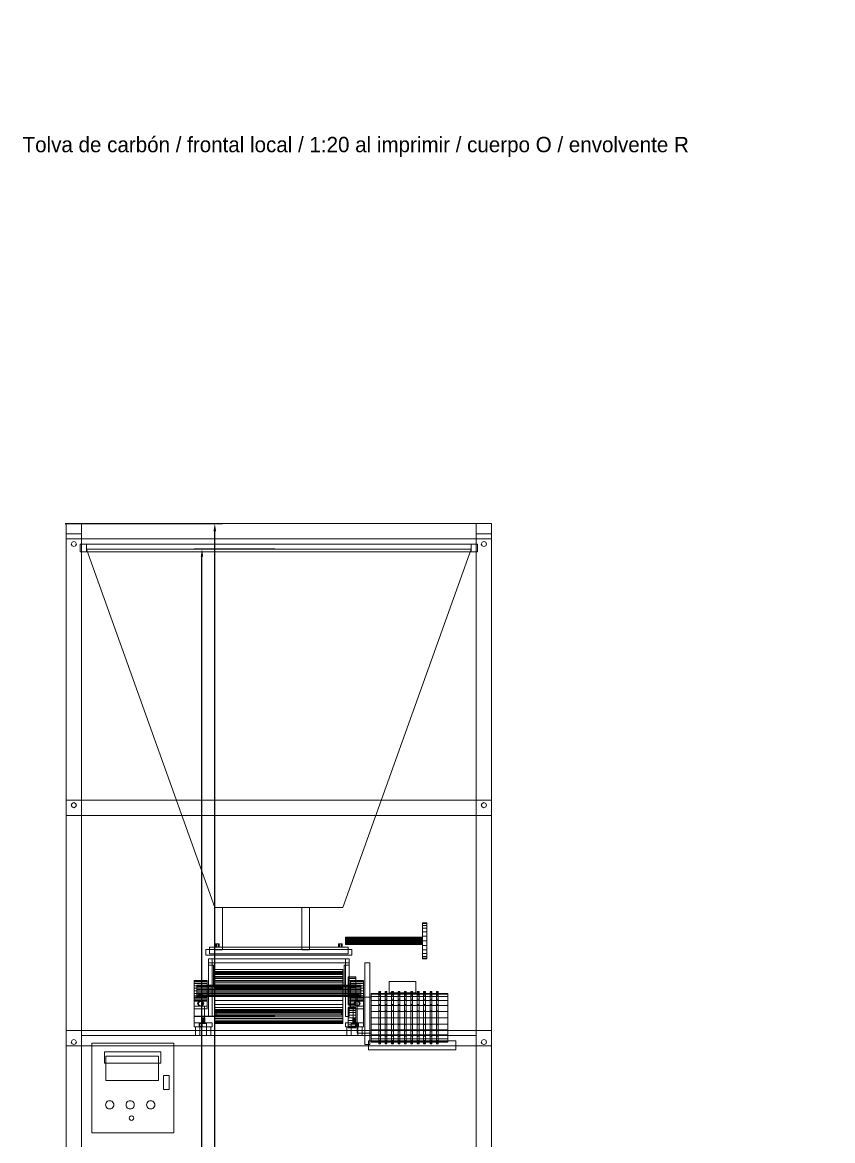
# Model space of a CAD drawing. Header units: millimetres. Extents: x -191664 to 191490, y -197311 to 10263.
# Drawn here: x -1 to 3161, y -60810 to -56443 of the extents above; entities that cross this region are included whole.
import ezdxf

# ---------------------------------------------------------------- set-up
doc = ezdxf.new("R2010")
doc.units = ezdxf.units.MM
for name, color, linetype, lineweight in [('COTAS_O', 1, 'Continuous', 0), ('COTAS_R', 1, 'Continuous', 0), ('DET_dosificador_lateral', 7, 'Continuous', 0), ('R15_COTAS_TRANSPORTE_P', 1, 'Continuous', 0), ('TEXTOS', 4, 'Continuous', 0)]:
    doc.layers.add(name, color=color, linetype=linetype, lineweight=lineweight)
doc.dimstyles.new('PLANTA_20', dxfattribs={"dimtxt": 50, "dimasz": 30, "dimexe": 30, "dimexo": 16, "dimgap": 20, "dimtad": 1, "dimtih": 1, "dimtoh": 1, "dimdec": 1, "dimzin": 0, "dimdsep": 46, "dimcen": 0.09, "dimadec": 0, "dimazin": 0, "dimtfac": 1, "dimtdec": 4, "dimtofl": 0, "dimtmove": 0, "dimatfit": 3, "dimfxl": 1, "dimtolj": 1, "dimtzin": 0, "dimarcsym": 0})

# ---------------------------------------------------------------- blocks, each defined once
blk = doc.blocks.new('*D50')
at = {"layer": 'COTAS_O', "color": 0, "lineweight": -2, "transparency": 16777216}
for p, q in [((166, -58400), (780, -58400)), ((750, -60970), (750, -58430)), ((166, -61000), (780, -61000))]:
    blk.add_line(p, q, dxfattribs=at)
at = {"layer": 'COTAS_O', "color": 0, "transparency": 16777216}
for points in [[(745, -58430), (755, -58430), (750, -58400)], [(745, -60970), (755, -60970), (750, -61000)]]:
    blk.add_solid(points, dxfattribs=at)
at = {"layer": 'Defpoints', "color": 0, "transparency": 16777216}
for p in [(150, -58400), (750, -58400), (150, -61000)]:
    blk.add_point(p, dxfattribs=at)
blk = doc.blocks.new('*D51')
at = {"layer": 'COTAS_O', "color": 0, "lineweight": -2, "transparency": 16777216}
for p, q in [((984, -58500), (670, -58500)), ((700, -60970), (700, -58530)), ((984, -61000), (670, -61000))]:
    blk.add_line(p, q, dxfattribs=at)
at = {"layer": 'COTAS_O', "color": 0, "transparency": 16777216}
for points in [[(695, -58530), (705, -58530), (700, -58500)], [(695, -60970), (705, -60970), (700, -61000)]]:
    blk.add_solid(points, dxfattribs=at)
at = {"layer": 'Defpoints', "color": 0, "transparency": 16777216}
for p in [(700, -58500), (1000, -58500), (1000, -61000)]:
    blk.add_point(p, dxfattribs=at)
blk = doc.blocks.new('*D52')
at = {"layer": 'COTAS_R', "color": 0, "lineweight": -2, "transparency": 16777216}
for p, q in [((984, -60325), (670, -60325)), ((700, -60970), (700, -60355)), ((984, -61000), (670, -61000))]:
    blk.add_line(p, q, dxfattribs=at)
at = {"layer": 'COTAS_R', "color": 0, "transparency": 16777216}
for points in [[(695, -60355), (705, -60355), (700, -60325)], [(695, -60970), (705, -60970), (700, -61000)]]:
    blk.add_solid(points, dxfattribs=at)
at = {"layer": 'Defpoints', "color": 0, "transparency": 16777216}
for p in [(700, -60325), (1000, -60325), (1000, -61000)]:
    blk.add_point(p, dxfattribs=at)
blk = doc.blocks.new('*D132')
at = {"layer": 'Defpoints', "color": 0, "transparency": 16777216}
for p in [(-500, -194490), (-500, -194490), (500, -194490), (203.3, -194656.7), (439.7, -194832)]:
    blk.add_point(p, dxfattribs=at)
at = {"layer": 'R15_COTAS_TRANSPORTE_P', "color": 0, "lineweight": -2, "transparency": 16777216}
blk.add_arc((-500, -194490), 722.8, 342.3783, 357.6217, dxfattribs=at)
at = {"layer": 'R15_COTAS_TRANSPORTE_P', "color": 0, "transparency": 16777216}
for points in [[(217.2, -194519.9), (227.1, -194520.1), (222.8, -194490)], [(193.6, -194710.4), (184.1, -194707.2), (179.2, -194737.2)]]:
    blk.add_solid(points, dxfattribs=at)
blk = doc.blocks.new('*D133')
at = {"layer": 'Defpoints', "color": 0, "transparency": 16777216}
for p in [(439.7, -194148), (217.9, -194406.1), (-500, -194490), (-500, -194490), (500, -194490)]:
    blk.add_point(p, dxfattribs=at)
at = {"layer": 'R15_COTAS_TRANSPORTE_P', "color": 0, "lineweight": -2, "transparency": 16777216}
blk.add_arc((-500, -194490), 722.8, 2.3783, 17.6217, dxfattribs=at)
at = {"layer": 'R15_COTAS_TRANSPORTE_P', "color": 0, "transparency": 16777216}
for points in [[(184.1, -194272.8), (193.6, -194269.6), (179.2, -194242.8)], [(227.1, -194459.9), (217.2, -194460.1), (222.8, -194490)]]:
    blk.add_solid(points, dxfattribs=at)

msp = doc.modelspace()

# ---------------------------------------------------------------- linework, layer by layer
at = {"layer": 'DET_dosificador_lateral', "color": 253, "true_color": 0x9caaa6}
for p, q in [((170, -58400), (230, -58400)), ((170, -58460), (170, -58400)), ((230, -58400), (1770, -58400)), ((230, -58460), (230, -58400)), ((1770, -58400), (1770, -58460)), ((1770, -58400), (1830, -58400)), ((1830, -58400), (1830, -58460)), ((170, -58440), (230, -58440)), ((170, -60980), (170, -58440)), ((170, -58460), (230, -58460)), ((190, -58480), (192.93, -58472.93)), ((192.93, -58472.93), (200, -58470)), ((200, -58470), (207.07, -58472.93)), ((207.07, -58472.93), (210, -58480)), ((230, -58440), (230, -60980)), ((230, -58460), (1770, -58460)), ((1770, -58440), (1830, -58440)), ((1770, -60980), (1770, -58440)), ((1770, -58460), (1830, -58460)), ((1790, -58480), (1792.93, -58472.93)), ((1792.93, -58472.93), (1800, -58470)), ((1800, -58470), (1807.07, -58472.93)), ((1807.07, -58472.93), (1810, -58480)), ((1830, -58440), (1830, -60980)), ((192.93, -58487.07), (190, -58480)), ((200, -58490), (192.93, -58487.07)), ((207.07, -58487.07), (200, -58490)), ((210, -58480), (207.07, -58487.07)), ((225, -58480), (1775, -58480)), ((225, -58510), (225, -58480)), ((225, -58480), (250, -58480)), ((225, -58510), (1775, -58510)), ((225, -58510), (250, -58510)), ((250, -58480), (250, -58510)), ((1750, -58500), (250, -58500)), ((250, -58500), (750, -59900)), ((1250, -59900), (1750, -58500)), ((1750, -58480), (1775, -58480)), ((1750, -58510), (1750, -58480)), ((1750, -58510), (1775, -58510)), ((1775, -58480), (1775, -58510)), ((1792.93, -58487.07), (1790, -58480)), ((1800, -58490), (1792.93, -58487.07)), ((1807.07, -58487.07), (1800, -58490)), ((1810, -58480), (1807.07, -58487.07)), ((170, -59480), (230, -59480)), ((170, -59540), (170, -59480)), ((230, -59480), (1770, -59480)), ((230, -59540), (230, -59480)), ((1770, -59480), (1770, -59540)), ((1770, -59480), (1830, -59480)), ((1830, -59480), (1830, -59540)), ((190, -59500), (192.93, -59492.93)), ((192.93, -59507.07), (190, -59500)), ((192.93, -59492.93), (200, -59490)), ((200, -59510), (192.93, -59507.07)), ((200, -59490), (207.07, -59492.93)), ((207.07, -59507.07), (200, -59510)), ((207.07, -59492.93), (210, -59500)), ((210, -59500), (207.07, -59507.07)), ((1790, -59500), (1792.93, -59492.93)), ((1792.93, -59507.07), (1790, -59500)), ((1792.93, -59492.93), (1800, -59490)), ((1800, -59510), (1792.93, -59507.07)), ((1800, -59490), (1807.07, -59492.93)), ((1807.07, -59507.07), (1800, -59510)), ((1807.07, -59492.93), (1810, -59500)), ((1810, -59500), (1807.07, -59507.07)), ((170, -59540), (230, -59540)), ((230, -59540), (1770, -59540)), ((1770, -59540), (1830, -59540)), ((750, -59900), (1250, -59900)), ((750, -59900), (780, -59900)), ((750, -60065), (750, -59900)), ((780, -59900), (780, -60065)), ((1090, -59900), (1120, -59900)), ((1090, -60065), (1090, -59900)), ((1120, -59900), (1120, -60065)), ((750, -60065), (780, -60065)), ((1090, -60065), (1120, -60065)), ((725, -60100), (740, -60100)), ((725, -60100), (725, -60325)), ((725, -60100), (1275, -60100)), ((725, -60100), (725, -60115)), ((725, -60115), (1275, -60115)), ((740, -60325), (740, -60100)), ((1260, -60100), (1275, -60100)), ((1260, -60100), (1260, -60325)), ((1275, -60325), (1275, -60100)), ((1275, -60115), (1275, -60100)), ((670, -60285), (710, -60285)), ((670, -60350), (670, -60285)), ((710, -60285), (710, -60350)), ((1290, -60285), (1330, -60285)), ((1290, -60350), (1290, -60285)), ((1330, -60285), (1330, -60350)), ((670, -60350), (710, -60350)), ((725, -60325), (740, -60325)), ((1260, -60325), (1275, -60325)), ((1290, -60350), (1330, -60350)), ((170, -60380), (230, -60380)), ((170, -60440), (170, -60380)), ((230, -60380), (1770, -60380)), ((230, -60440), (230, -60380)), ((1770, -60380), (1770, -60440)), ((1770, -60380), (1830, -60380)), ((1830, -60380), (1830, -60440)), ((170, -60440), (230, -60440)), ((190, -60425), (192.93, -60417.93)), ((192.93, -60432.07), (190, -60425)), ((192.93, -60417.93), (200, -60415)), ((200, -60435), (192.93, -60432.07)), ((200, -60415), (207.07, -60417.93)), ((207.07, -60432.07), (200, -60435)), ((207.07, -60417.93), (210, -60425)), ((210, -60425), (207.07, -60432.07)), ((230, -60400), (1770, -60400)), ((230, -60440), (230, -60400)), ((230, -60440), (1770, -60440)), ((1350, -60420), (1690, -60420)), ((1350, -60455), (1350, -60420)), ((1690, -60420), (1690, -60455)), ((1770, -60400), (1770, -60440)), ((1770, -60440), (1830, -60440)), ((1790, -60425), (1792.93, -60417.93)), ((1792.93, -60432.07), (1790, -60425)), ((1792.93, -60417.93), (1800, -60415)), ((1800, -60435), (1792.93, -60432.07)), ((1800, -60415), (1807.07, -60417.93)), ((1807.07, -60432.07), (1800, -60435)), ((1807.07, -60417.93), (1810, -60425)), ((1810, -60425), (1807.07, -60432.07)), ((325, -60480), (530, -60480)), ((325, -60575), (325, -60480)), ((530, -60480), (530, -60575)), ((1350, -60455), (1690, -60455)), ((325, -60575), (530, -60575))]:
    msp.add_line(p, q, dxfattribs=at)
at = {"layer": 'DET_dosificador_lateral', "color": 254, "true_color": 0xd8e0dc}
for p, q in [((780, -59900), (1090, -59900)), ((780, -59900), (780, -60055)), ((1090, -60055), (1090, -59900)), ((780, -60055), (1090, -60055)), ((725, -60125), (745, -60125)), ((725, -60125), (725, -60210)), ((745, -60210), (745, -60125)), ((1255, -60125), (1275, -60125)), ((1255, -60125), (1255, -60210)), ((1275, -60210), (1275, -60125)), ((725, -60210), (745, -60210)), ((1255, -60210), (1275, -60210)), ((320, -60463), (540, -60463)), ((320, -60463), (320, -60508)), ((540, -60508), (540, -60463)), ((320, -60508), (540, -60508))]:
    msp.add_line(p, q, dxfattribs=at)
at = {"layer": 'DET_dosificador_lateral', "color": 40, "true_color": 0xe6c527}
for p, q in [((1560, -59962.39), (1560, -59960)), ((1560, -59960), (1578, -59960)), ((1578, -59962.39), (1578, -59960)), ((1560, -59969.38), (1560, -59962.39)), ((1560, -59962.39), (1578, -59962.39)), ((1560, -59980.5), (1560, -59969.38)), ((1560, -59969.38), (1578, -59969.38)), ((1560, -59995), (1560, -59980.5)), ((1560, -59980.5), (1578, -59980.5)), ((1560, -60011.88), (1560, -59995)), ((1560, -59995), (1578, -59995)), ((1578, -59969.38), (1578, -59962.39)), ((1578, -59980.5), (1578, -59969.38)), ((1578, -59995), (1578, -59980.5)), ((1578, -60011.88), (1578, -59995)), ((1260, -60016.48), (1260, -60016)), ((1260, -60016), (1560, -60016)), ((1260, -60017.88), (1260, -60016.48)), ((1260, -60016.48), (1560, -60016.48)), ((1260, -60020.1), (1260, -60017.88)), ((1260, -60017.88), (1560, -60017.88)), ((1260, -60023), (1260, -60020.1)), ((1260, -60020.1), (1560, -60020.1)), ((1260, -60026.38), (1260, -60023)), ((1260, -60023), (1560, -60023)), ((1260, -60030), (1260, -60026.38)), ((1260, -60026.38), (1560, -60026.38)), ((1260, -60033.62), (1260, -60030)), ((1560, -60030), (1260, -60030)), ((1260, -60033.62), (1260, -60037)), ((1260, -60033.62), (1560, -60033.62)), ((1260, -60037), (1260, -60039.9)), ((1260, -60037), (1560, -60037)), ((1260, -60039.9), (1260, -60042.12)), ((1260, -60039.9), (1560, -60039.9)), ((1260, -60042.12), (1260, -60043.52)), ((1260, -60042.12), (1560, -60042.12)), ((1260, -60043.52), (1260, -60044)), ((1260, -60043.52), (1560, -60043.52)), ((1260, -60044), (1560, -60044)), ((1560, -60030), (1560, -60011.88)), ((1560, -60011.88), (1578, -60011.88)), ((1560, -60016.48), (1560, -60016)), ((1560, -60017.88), (1560, -60016.48)), ((1560, -60020.1), (1560, -60017.88)), ((1560, -60023), (1560, -60020.1)), ((1560, -60026.38), (1560, -60023)), ((1560, -60030), (1560, -60026.38)), ((1560, -60030), (1560, -60033.62)), ((1560, -60048.12), (1560, -60030)), ((1578, -60030), (1560, -60030)), ((1560, -60033.62), (1560, -60037)), ((1560, -60037), (1560, -60039.9)), ((1560, -60039.9), (1560, -60042.12)), ((1560, -60042.12), (1560, -60043.52)), ((1560, -60043.52), (1560, -60044)), ((1578, -60030), (1578, -60011.88)), ((1578, -60030), (1578, -60048.12)), ((730, -60055), (1270, -60055)), ((730, -60080), (730, -60055)), ((730, -60080), (1270, -60080)), ((1270, -60055), (1270, -60080)), ((1560, -60048.12), (1560, -60065)), ((1560, -60048.12), (1578, -60048.12)), ((1560, -60065), (1560, -60079.5)), ((1560, -60065), (1578, -60065)), ((1560, -60079.5), (1560, -60090.62)), ((1560, -60079.5), (1578, -60079.5)), ((1560, -60090.62), (1560, -60097.61)), ((1560, -60090.62), (1578, -60090.62)), ((1578, -60048.12), (1578, -60065)), ((1578, -60065), (1578, -60079.5)), ((1578, -60079.5), (1578, -60090.62)), ((1578, -60090.62), (1578, -60097.61)), ((1560, -60097.61), (1560, -60100)), ((1560, -60097.61), (1578, -60097.61)), ((1560, -60100), (1578, -60100)), ((1578, -60097.61), (1578, -60100)), ((1270, -60171.87), (1270, -60170)), ((1270, -60170), (1300, -60170)), ((1270, -60177.37), (1270, -60171.87)), ((1270, -60171.87), (1300, -60171.87)), ((1270, -60186.11), (1270, -60177.37)), ((1270, -60177.37), (1300, -60177.37)), ((1300, -60171.87), (1300, -60170)), ((1300, -60177.37), (1300, -60171.87)), ((1300, -60186.11), (1300, -60177.37)), ((680, -60203.75), (680, -60203)), ((680, -60203), (1320, -60203)), ((680, -60205.95), (680, -60203.75)), ((680, -60203.75), (1320, -60203.75)), ((680, -60209.44), (680, -60205.95)), ((680, -60205.95), (1320, -60205.95)), ((680, -60214), (680, -60209.44)), ((680, -60209.44), (1320, -60209.44)), ((680, -60219.31), (680, -60214)), ((680, -60214), (1320, -60214)), ((680, -60225), (680, -60219.31)), ((680, -60219.31), (1320, -60219.31)), ((1270, -60197.5), (1270, -60186.11)), ((1270, -60186.11), (1300, -60186.11)), ((1270, -60210.76), (1270, -60197.5)), ((1270, -60197.5), (1300, -60197.5)), ((1270, -60225), (1270, -60210.76)), ((1270, -60210.76), (1300, -60210.76)), ((1300, -60197.5), (1300, -60186.11)), ((1300, -60210.76), (1300, -60197.5)), ((1300, -60225), (1300, -60210.76)), ((1320, -60203.75), (1320, -60203)), ((1320, -60205.95), (1320, -60203.75)), ((1320, -60209.44), (1320, -60205.95)), ((1320, -60214), (1320, -60209.44)), ((1320, -60219.31), (1320, -60214)), ((1320, -60225), (1320, -60219.31)), ((680, -60230.69), (680, -60225)), ((1320, -60225), (680, -60225)), ((680, -60230.69), (680, -60236)), ((680, -60230.69), (1320, -60230.69)), ((680, -60236), (680, -60240.56)), ((680, -60236), (1320, -60236)), ((680, -60240.56), (680, -60244.05)), ((680, -60240.56), (1320, -60240.56)), ((680, -60244.05), (680, -60246.25)), ((680, -60244.05), (1320, -60244.05)), ((680, -60246.25), (680, -60247)), ((680, -60246.25), (1320, -60246.25)), ((680, -60247), (1320, -60247)), ((692.67, -60266.31), (695, -60266)), ((695, -60266), (697.33, -60266.31)), ((1270, -60239.24), (1270, -60225)), ((1300, -60225), (1270, -60225)), ((1270, -60239.24), (1270, -60252.5)), ((1270, -60239.24), (1300, -60239.24)), ((1270, -60252.5), (1270, -60263.89)), ((1270, -60252.5), (1300, -60252.5)), ((1270, -60263.89), (1270, -60272.63)), ((1270, -60263.89), (1300, -60263.89)), ((1300, -60225), (1300, -60239.24)), ((1300, -60239.24), (1300, -60252.5)), ((1300, -60252.5), (1300, -60263.89)), ((1300, -60263.89), (1300, -60272.63)), ((1302.67, -60266.31), (1305, -60266)), ((1305, -60266), (1307.33, -60266.31)), ((1320, -60225), (1320, -60230.69)), ((1320, -60230.69), (1320, -60236)), ((1320, -60236), (1320, -60240.56)), ((1320, -60240.56), (1320, -60244.05)), ((1320, -60244.05), (1320, -60246.25)), ((1320, -60246.25), (1320, -60247)), ((670, -60295), (670, -60285)), ((670, -60295), (720, -60295)), ((686, -60275), (686.31, -60272.67)), ((686.31, -60277.33), (686, -60275)), ((686.31, -60272.67), (687.21, -60270.5)), ((687.21, -60279.5), (686.31, -60277.33)), ((687.21, -60270.5), (688.64, -60268.64)), ((688.64, -60281.36), (687.21, -60279.5)), ((688.64, -60268.64), (690.5, -60267.21)), ((690.5, -60282.79), (688.64, -60281.36)), ((690.5, -60267.21), (692.67, -60266.31)), ((692.67, -60283.69), (690.5, -60282.79)), ((695, -60284), (692.67, -60283.69)), ((697.33, -60283.69), (695, -60284)), ((697.33, -60266.31), (699.5, -60267.21)), ((699.5, -60282.79), (697.33, -60283.69)), ((699.5, -60267.21), (701.36, -60268.64)), ((701.36, -60281.36), (699.5, -60282.79)), ((701.36, -60268.64), (702.79, -60270.5)), ((702.79, -60279.5), (701.36, -60281.36)), ((702.79, -60270.5), (703.69, -60272.67)), ((703.69, -60277.33), (702.79, -60279.5)), ((703.69, -60272.67), (704, -60275)), ((704, -60275), (703.69, -60277.33)), ((720, -60285), (720, -60295)), ((1270, -60272.63), (1270, -60278.13)), ((1270, -60272.63), (1300, -60272.63)), ((1270, -60278.13), (1270, -60280)), ((1270, -60278.13), (1300, -60278.13)), ((1270, -60280), (1300, -60280)), ((1270, -60291.36), (1270, -60290)), ((1270, -60290), (1300, -60290)), ((1270, -60295.36), (1270, -60291.36)), ((1270, -60291.36), (1300, -60291.36)), ((1270, -60301.72), (1270, -60295.36)), ((1270, -60295.36), (1300, -60295.36)), ((1270, -60310), (1270, -60301.72)), ((1270, -60301.72), (1300, -60301.72)), ((1280, -60295), (1280, -60285)), ((1280, -60295), (1330, -60295)), ((1296, -60275), (1296.31, -60272.67)), ((1296.31, -60277.33), (1296, -60275)), ((1296.31, -60272.67), (1297.21, -60270.5)), ((1297.21, -60279.5), (1296.31, -60277.33)), ((1297.21, -60270.5), (1298.64, -60268.64)), ((1298.64, -60281.36), (1297.21, -60279.5)), ((1298.64, -60268.64), (1300.5, -60267.21)), ((1300.5, -60282.79), (1298.64, -60281.36)), ((1300, -60272.63), (1300, -60278.13)), ((1300, -60278.13), (1300, -60280)), ((1300, -60291.36), (1300, -60290)), ((1300, -60295.36), (1300, -60291.36)), ((1300, -60301.72), (1300, -60295.36)), ((1300, -60310), (1300, -60301.72)), ((1300.5, -60267.21), (1302.67, -60266.31)), ((1302.67, -60283.69), (1300.5, -60282.79)), ((1305, -60284), (1302.67, -60283.69)), ((1307.33, -60283.69), (1305, -60284)), ((1307.33, -60266.31), (1309.5, -60267.21)), ((1309.5, -60282.79), (1307.33, -60283.69)), ((1309.5, -60267.21), (1311.36, -60268.64)), ((1311.36, -60281.36), (1309.5, -60282.79)), ((1311.36, -60268.64), (1312.79, -60270.5)), ((1312.79, -60279.5), (1311.36, -60281.36)), ((1312.79, -60270.5), (1313.69, -60272.67)), ((1313.69, -60277.33), (1312.79, -60279.5)), ((1313.69, -60272.67), (1314, -60275)), ((1314, -60275), (1313.69, -60277.33)), ((1330, -60285), (1330, -60295)), ((1270, -60319.65), (1270, -60310)), ((1270, -60310), (1300, -60310)), ((1270, -60330), (1270, -60319.65)), ((1270, -60319.65), (1300, -60319.65)), ((1270, -60340.35), (1270, -60330)), ((1300, -60330), (1270, -60330)), ((1270, -60340.35), (1270, -60350)), ((1270, -60340.35), (1300, -60340.35)), ((1270, -60350), (1270, -60358.28)), ((1270, -60350), (1300, -60350)), ((1300, -60319.65), (1300, -60310)), ((1300, -60330), (1300, -60319.65)), ((1300, -60330), (1300, -60340.35)), ((1300, -60340.35), (1300, -60350)), ((1300, -60350), (1300, -60358.28)), ((675, -60365), (735, -60365)), ((675, -60400), (675, -60365)), ((735, -60365), (735, -60400)), ((1265, -60365), (1325, -60365)), ((1265, -60400), (1265, -60365)), ((1270, -60358.28), (1270, -60364.64)), ((1270, -60358.28), (1300, -60358.28)), ((1270, -60364.64), (1270, -60368.64)), ((1270, -60364.64), (1300, -60364.64)), ((1270, -60368.64), (1270, -60370)), ((1270, -60368.64), (1300, -60368.64)), ((1270, -60370), (1300, -60370)), ((1300, -60358.28), (1300, -60364.64)), ((1300, -60364.64), (1300, -60368.64)), ((1300, -60368.64), (1300, -60370)), ((1325, -60365), (1325, -60400)), ((675, -60400), (735, -60400)), ((1265, -60400), (1325, -60400))]:
    msp.add_line(p, q, dxfattribs=at)
at = {"layer": 'DET_dosificador_lateral', "color": 43, "true_color": 0xe7bf45}
for p, q in [((756.5, -60042), (753, -60042)), ((753, -60054), (753, -60042)), ((763.5, -60042), (756.5, -60042)), ((756.5, -60054), (756.5, -60042)), ((767, -60042), (763.5, -60042)), ((763.5, -60054), (763.5, -60042)), ((767, -60042), (767, -60054)), ((1236.5, -60042), (1233, -60042)), ((1233, -60054), (1233, -60042)), ((1243.5, -60042), (1236.5, -60042)), ((1236.5, -60054), (1236.5, -60042)), ((1247, -60042), (1243.5, -60042)), ((1243.5, -60054), (1243.5, -60042)), ((1247, -60042), (1247, -60054)), ((715, -60064), (1285, -60064)), ((715, -60064), (715, -60086)), ((715, -60086), (1285, -60086)), ((756.5, -60054), (753, -60054)), ((763.5, -60054), (756.5, -60054)), ((763.5, -60054), (767, -60054)), ((1236.5, -60054), (1233, -60054)), ((1243.5, -60054), (1236.5, -60054)), ((1243.5, -60054), (1247, -60054)), ((1285, -60086), (1285, -60064)), ((683, -60275), (689, -60264.61)), ((691.5, -60238), (688, -60238)), ((688, -60250), (688, -60238)), ((691.5, -60250), (688, -60250)), ((689, -60264.61), (701, -60264.61)), ((698.5, -60238), (691.5, -60238)), ((691.5, -60250), (691.5, -60238)), ((698.5, -60250), (691.5, -60250)), ((702, -60238), (698.5, -60238)), ((698.5, -60250), (698.5, -60238)), ((698.5, -60250), (702, -60250)), ((701, -60264.61), (707, -60275)), ((702, -60238), (702, -60250)), ((1293, -60275), (1299, -60264.61)), ((1301.5, -60238), (1298, -60238)), ((1298, -60250), (1298, -60238)), ((1301.5, -60250), (1298, -60250)), ((1299, -60264.61), (1311, -60264.61)), ((1308.5, -60238), (1301.5, -60238)), ((1301.5, -60250), (1301.5, -60238)), ((1308.5, -60250), (1301.5, -60250)), ((1312, -60238), (1308.5, -60238)), ((1308.5, -60250), (1308.5, -60238)), ((1308.5, -60250), (1312, -60250)), ((1311, -60264.61), (1317, -60275)), ((1312, -60238), (1312, -60250)), ((689, -60285.39), (683, -60275)), ((701, -60285.39), (689, -60285.39)), ((707, -60275), (701, -60285.39)), ((1299, -60285.39), (1293, -60275)), ((1311, -60285.39), (1299, -60285.39)), ((1317, -60275), (1311, -60285.39)), ((692, -60352), (689, -60352)), ((689, -60364), (689, -60352)), ((698, -60352), (692, -60352)), ((692, -60364), (692, -60352)), ((692, -60352), (718, -60352)), ((692, -60352), (692, -60400)), ((701, -60352), (698, -60352)), ((698, -60364), (698, -60352)), ((701, -60352), (701, -60364)), ((718, -60400), (718, -60352)), ((1282, -60352), (1308, -60352)), ((1282, -60352), (1282, -60400)), ((1302, -60352), (1299, -60352)), ((1299, -60364), (1299, -60352)), ((1308, -60352), (1302, -60352)), ((1302, -60364), (1302, -60352)), ((1311, -60352), (1308, -60352)), ((1308, -60364), (1308, -60352)), ((1308, -60400), (1308, -60352)), ((1311, -60352), (1311, -60364)), ((692, -60364), (689, -60364)), ((698, -60364), (692, -60364)), ((698, -60364), (701, -60364)), ((1302, -60364), (1299, -60364)), ((1308, -60364), (1302, -60364)), ((1308, -60364), (1311, -60364)), ((692, -60400), (718, -60400)), ((1282, -60400), (1308, -60400)), ((550, -60555), (572, -60555)), ((550, -60555), (550, -60610)), ((572, -60610), (572, -60555)), ((550, -60610), (572, -60610))]:
    msp.add_line(p, q, dxfattribs=at)
at = {"layer": 'DET_dosificador_lateral', "color": 132, "true_color": 0x06bec7}
for p, q in [((1335, -60115), (1355, -60115)), ((1335, -60435), (1335, -60115)), ((1355, -60115), (1355, -60435)), ((750, -60152.56), (750, -60150)), ((750, -60150), (1250, -60150)), ((750, -60153.12), (750, -60152)), ((750, -60160.05), (750, -60152.56)), ((750, -60152.56), (1250, -60152.56)), ((750, -60156.42), (750, -60153.12)), ((750, -60153.12), (1250, -60153.12)), ((750, -60161.67), (750, -60156.42)), ((750, -60156.42), (1250, -60156.42)), ((750, -60171.97), (750, -60160.05)), ((750, -60160.05), (1250, -60160.05)), ((750, -60168.5), (750, -60161.67)), ((750, -60161.67), (1250, -60161.67)), ((750, -60176.46), (750, -60168.5)), ((750, -60168.5), (1250, -60168.5)), ((750, -60187.5), (750, -60171.97)), ((750, -60171.97), (1250, -60171.97)), ((750, -60185), (750, -60176.46)), ((750, -60176.46), (1250, -60176.46)), ((1250, -60152.56), (1250, -60150)), ((1250, -60153.12), (1250, -60152)), ((1250, -60160.05), (1250, -60152.56)), ((1250, -60156.42), (1250, -60153.12)), ((1250, -60161.67), (1250, -60156.42)), ((1250, -60171.97), (1250, -60160.05)), ((1250, -60168.5), (1250, -60161.67)), ((1250, -60176.46), (1250, -60168.5)), ((1250, -60187.5), (1250, -60171.97)), ((1250, -60185), (1250, -60176.46)), ((670, -60186.36), (670, -60185)), ((670, -60185), (720, -60185)), ((670, -60190.36), (670, -60186.36)), ((670, -60186.36), (720, -60186.36)), ((670, -60196.72), (670, -60190.36)), ((670, -60190.36), (720, -60190.36)), ((670, -60205), (670, -60196.72)), ((670, -60196.72), (720, -60196.72)), ((670, -60214.65), (670, -60205)), ((670, -60205), (720, -60205)), ((670, -60225), (670, -60214.65)), ((670, -60214.65), (720, -60214.65)), ((720, -60186.36), (720, -60185)), ((720, -60190.36), (720, -60186.36)), ((720, -60196.72), (720, -60190.36)), ((720, -60205), (720, -60196.72)), ((720, -60214.65), (720, -60205)), ((720, -60225), (720, -60214.65)), ((750, -60193.54), (750, -60185)), ((1250, -60185), (750, -60185)), ((750, -60205.59), (750, -60187.5)), ((750, -60187.5), (1250, -60187.5)), ((750, -60193.54), (750, -60201.5)), ((750, -60193.54), (1250, -60193.54)), ((750, -60201.5), (750, -60208.33)), ((750, -60201.5), (1250, -60201.5)), ((750, -60225), (750, -60205.59)), ((750, -60205.59), (1250, -60205.59)), ((750, -60208.33), (750, -60213.58)), ((750, -60208.33), (1250, -60208.33)), ((750, -60213.58), (750, -60216.88)), ((750, -60213.58), (1250, -60213.58)), ((750, -60216.88), (750, -60218)), ((750, -60216.88), (1250, -60216.88)), ((750, -60218), (1250, -60218)), ((1250, -60185), (1250, -60193.54)), ((1250, -60205.59), (1250, -60187.5)), ((1250, -60193.54), (1250, -60201.5)), ((1250, -60201.5), (1250, -60208.33)), ((1250, -60225), (1250, -60205.59)), ((1250, -60208.33), (1250, -60213.58)), ((1250, -60213.58), (1250, -60216.88)), ((1250, -60216.88), (1250, -60218)), ((1280, -60186.36), (1280, -60185)), ((1280, -60185), (1330, -60185)), ((1280, -60190.36), (1280, -60186.36)), ((1280, -60186.36), (1330, -60186.36)), ((1280, -60196.72), (1280, -60190.36)), ((1280, -60190.36), (1330, -60190.36)), ((1280, -60205), (1280, -60196.72)), ((1280, -60196.72), (1330, -60196.72)), ((1280, -60214.65), (1280, -60205)), ((1280, -60205), (1330, -60205)), ((1280, -60225), (1280, -60214.65)), ((1280, -60214.65), (1330, -60214.65)), ((1330, -60186.36), (1330, -60185)), ((1330, -60190.36), (1330, -60186.36)), ((1330, -60196.72), (1330, -60190.36)), ((1330, -60205), (1330, -60196.72)), ((1330, -60214.65), (1330, -60205)), ((1330, -60225), (1330, -60214.65)), ((1430, -60188), (1535, -60188)), ((1430, -60233), (1430, -60188)), ((1535, -60188), (1535, -60233)), ((670, -60235.35), (670, -60225)), ((720, -60225), (670, -60225)), ((670, -60235.35), (670, -60245)), ((670, -60235.35), (720, -60235.35)), ((670, -60245), (670, -60253.28)), ((670, -60245), (720, -60245)), ((670, -60250), (720, -60250)), ((670, -60285), (670, -60250)), ((670, -60253.28), (670, -60259.64)), ((670, -60253.28), (720, -60253.28)), ((670, -60259.64), (670, -60263.64)), ((670, -60259.64), (720, -60259.64)), ((670, -60263.64), (670, -60265)), ((670, -60263.64), (720, -60263.64)), ((670, -60265), (720, -60265)), ((720, -60225), (720, -60235.35)), ((720, -60235.35), (720, -60245)), ((720, -60245), (720, -60253.28)), ((720, -60250), (720, -60285)), ((720, -60253.28), (720, -60259.64)), ((720, -60259.64), (720, -60263.64)), ((720, -60263.64), (720, -60265)), ((750, -60244.41), (750, -60225)), ((1250, -60225), (750, -60225)), ((750, -60244.41), (750, -60262.5)), ((750, -60244.41), (1250, -60244.41)), ((750, -60262.5), (750, -60278.03)), ((750, -60262.5), (1250, -60262.5)), ((1250, -60225), (1250, -60244.41)), ((1250, -60244.41), (1250, -60262.5)), ((1250, -60262.5), (1250, -60278.03)), ((1280, -60235.35), (1280, -60225)), ((1330, -60225), (1280, -60225)), ((1280, -60235.35), (1280, -60245)), ((1280, -60235.35), (1330, -60235.35)), ((1280, -60245), (1280, -60253.28)), ((1280, -60245), (1330, -60245)), ((1280, -60250), (1330, -60250)), ((1280, -60285), (1280, -60250)), ((1280, -60253.28), (1280, -60259.64)), ((1280, -60253.28), (1330, -60253.28)), ((1280, -60259.64), (1280, -60263.64)), ((1280, -60259.64), (1330, -60259.64)), ((1280, -60263.64), (1280, -60265)), ((1280, -60263.64), (1330, -60263.64)), ((1280, -60265), (1330, -60265)), ((1305, -60250), (1360, -60250)), ((1305, -60390), (1305, -60250)), ((1330, -60225), (1330, -60235.35)), ((1330, -60235.35), (1330, -60245)), ((1330, -60245), (1330, -60253.28)), ((1330, -60250), (1330, -60285)), ((1330, -60253.28), (1330, -60259.64)), ((1330, -60259.64), (1330, -60263.64)), ((1330, -60263.64), (1330, -60265)), ((1360, -60238.24), (1360, -60235)), ((1360, -60235), (1660, -60235)), ((1360, -60247.73), (1360, -60238.24)), ((1360, -60238.24), (1660, -60238.24)), ((1360, -60262.82), (1360, -60247.73)), ((1360, -60247.73), (1660, -60247.73)), ((1360, -60250), (1360, -60390)), ((1360, -60282.5), (1360, -60262.82)), ((1360, -60262.82), (1660, -60262.82)), ((1390, -60231.48), (1390, -60228)), ((1390, -60228), (1397, -60228)), ((1390, -60241.67), (1390, -60231.48)), ((1390, -60231.48), (1397, -60231.48)), ((1390, -60257.88), (1390, -60241.67)), ((1390, -60241.67), (1397, -60241.67)), ((1390, -60279), (1390, -60257.88)), ((1390, -60257.88), (1397, -60257.88)), ((1397, -60231.48), (1397, -60228)), ((1397, -60241.67), (1397, -60231.48)), ((1397, -60257.88), (1397, -60241.67)), ((1397, -60279), (1397, -60257.88)), ((1415, -60231.48), (1415, -60228)), ((1415, -60228), (1422, -60228)), ((1415, -60241.67), (1415, -60231.48)), ((1415, -60231.48), (1422, -60231.48)), ((1415, -60257.88), (1415, -60241.67)), ((1415, -60241.67), (1422, -60241.67)), ((1415, -60279), (1415, -60257.88)), ((1415, -60257.88), (1422, -60257.88)), ((1422, -60231.48), (1422, -60228)), ((1422, -60241.67), (1422, -60231.48)), ((1422, -60257.88), (1422, -60241.67)), ((1422, -60279), (1422, -60257.88)), ((1430, -60233), (1535, -60233)), ((1440, -60231.48), (1440, -60228)), ((1440, -60228), (1447, -60228)), ((1440, -60241.67), (1440, -60231.48)), ((1440, -60231.48), (1447, -60231.48)), ((1440, -60257.88), (1440, -60241.67)), ((1440, -60241.67), (1447, -60241.67)), ((1440, -60279), (1440, -60257.88)), ((1440, -60257.88), (1447, -60257.88)), ((1447, -60231.48), (1447, -60228)), ((1447, -60241.67), (1447, -60231.48)), ((1447, -60257.88), (1447, -60241.67)), ((1447, -60279), (1447, -60257.88)), ((1465, -60231.48), (1465, -60228)), ((1465, -60228), (1472, -60228)), ((1465, -60241.67), (1465, -60231.48)), ((1465, -60231.48), (1472, -60231.48)), ((1465, -60257.88), (1465, -60241.67)), ((1465, -60241.67), (1472, -60241.67)), ((1465, -60279), (1465, -60257.88)), ((1465, -60257.88), (1472, -60257.88)), ((1472, -60231.48), (1472, -60228)), ((1472, -60241.67), (1472, -60231.48)), ((1472, -60257.88), (1472, -60241.67)), ((1472, -60279), (1472, -60257.88)), ((1490, -60231.48), (1490, -60228)), ((1490, -60228), (1497, -60228)), ((1490, -60241.67), (1490, -60231.48)), ((1490, -60231.48), (1497, -60231.48)), ((1490, -60257.88), (1490, -60241.67)), ((1490, -60241.67), (1497, -60241.67)), ((1490, -60279), (1490, -60257.88)), ((1490, -60257.88), (1497, -60257.88)), ((1497, -60231.48), (1497, -60228)), ((1497, -60241.67), (1497, -60231.48)), ((1497, -60257.88), (1497, -60241.67)), ((1497, -60279), (1497, -60257.88)), ((1515, -60231.48), (1515, -60228)), ((1515, -60228), (1522, -60228)), ((1515, -60241.67), (1515, -60231.48)), ((1515, -60231.48), (1522, -60231.48)), ((1515, -60257.88), (1515, -60241.67)), ((1515, -60241.67), (1522, -60241.67)), ((1515, -60279), (1515, -60257.88)), ((1515, -60257.88), (1522, -60257.88)), ((1522, -60231.48), (1522, -60228)), ((1522, -60241.67), (1522, -60231.48)), ((1522, -60257.88), (1522, -60241.67)), ((1522, -60279), (1522, -60257.88)), ((1540, -60231.48), (1540, -60228)), ((1540, -60228), (1547, -60228)), ((1540, -60241.67), (1540, -60231.48)), ((1540, -60231.48), (1547, -60231.48)), ((1540, -60257.88), (1540, -60241.67)), ((1540, -60241.67), (1547, -60241.67)), ((1540, -60279), (1540, -60257.88)), ((1540, -60257.88), (1547, -60257.88)), ((1547, -60231.48), (1547, -60228)), ((1547, -60241.67), (1547, -60231.48)), ((1547, -60257.88), (1547, -60241.67)), ((1547, -60279), (1547, -60257.88)), ((1565, -60231.48), (1565, -60228)), ((1565, -60228), (1572, -60228)), ((1565, -60241.67), (1565, -60231.48)), ((1565, -60231.48), (1572, -60231.48)), ((1565, -60257.88), (1565, -60241.67)), ((1565, -60241.67), (1572, -60241.67)), ((1565, -60279), (1565, -60257.88)), ((1565, -60257.88), (1572, -60257.88)), ((1572, -60231.48), (1572, -60228)), ((1572, -60241.67), (1572, -60231.48)), ((1572, -60257.88), (1572, -60241.67)), ((1572, -60279), (1572, -60257.88)), ((1590, -60231.48), (1590, -60228)), ((1590, -60228), (1597, -60228)), ((1590, -60241.67), (1590, -60231.48)), ((1590, -60231.48), (1597, -60231.48)), ((1590, -60257.88), (1590, -60241.67)), ((1590, -60241.67), (1597, -60241.67)), ((1590, -60279), (1590, -60257.88)), ((1590, -60257.88), (1597, -60257.88)), ((1597, -60231.48), (1597, -60228)), ((1597, -60241.67), (1597, -60231.48)), ((1597, -60257.88), (1597, -60241.67)), ((1597, -60279), (1597, -60257.88)), ((1615, -60231.48), (1615, -60228)), ((1615, -60228), (1622, -60228)), ((1615, -60241.67), (1615, -60231.48)), ((1615, -60231.48), (1622, -60231.48)), ((1615, -60257.88), (1615, -60241.67)), ((1615, -60241.67), (1622, -60241.67)), ((1615, -60279), (1615, -60257.88)), ((1615, -60257.88), (1622, -60257.88)), ((1622, -60231.48), (1622, -60228)), ((1622, -60241.67), (1622, -60231.48)), ((1622, -60257.88), (1622, -60241.67)), ((1622, -60279), (1622, -60257.88)), ((1660, -60238.24), (1660, -60235)), ((1660, -60247.73), (1660, -60238.24)), ((1660, -60262.82), (1660, -60247.73)), ((1660, -60282.5), (1660, -60262.82)), ((670, -60285), (720, -60285)), ((750, -60278.03), (750, -60289.95)), ((750, -60278.03), (1250, -60278.03)), ((750, -60289.95), (750, -60297.44)), ((750, -60289.95), (1250, -60289.95)), ((750, -60297.44), (750, -60300)), ((750, -60297.44), (1250, -60297.44)), ((750, -60300), (1250, -60300)), ((750, -60302.85), (750, -60302)), ((750, -60305.35), (750, -60302.85)), ((750, -60302.85), (1250, -60302.85)), ((750, -60309.32), (750, -60305.35)), ((750, -60305.35), (1250, -60305.35)), ((750, -60314.5), (750, -60309.32)), ((750, -60309.32), (1250, -60309.32)), ((1250, -60278.03), (1250, -60289.95)), ((1250, -60289.95), (1250, -60297.44)), ((1250, -60297.44), (1250, -60300)), ((1250, -60302.85), (1250, -60302)), ((1250, -60305.35), (1250, -60302.85)), ((1250, -60309.32), (1250, -60305.35)), ((1250, -60314.5), (1250, -60309.32)), ((1280, -60285), (1330, -60285)), ((1360, -60305.41), (1360, -60282.5)), ((1360, -60282.5), (1660, -60282.5)), ((1360, -60330), (1360, -60305.41)), ((1360, -60305.41), (1660, -60305.41)), ((1390, -60303.6), (1390, -60279)), ((1390, -60279), (1397, -60279)), ((1390, -60330), (1390, -60303.6)), ((1390, -60303.6), (1397, -60303.6)), ((1397, -60303.6), (1397, -60279)), ((1397, -60330), (1397, -60303.6)), ((1415, -60303.6), (1415, -60279)), ((1415, -60279), (1422, -60279)), ((1415, -60330), (1415, -60303.6)), ((1415, -60303.6), (1422, -60303.6)), ((1422, -60303.6), (1422, -60279)), ((1422, -60330), (1422, -60303.6)), ((1440, -60303.6), (1440, -60279)), ((1440, -60279), (1447, -60279)), ((1440, -60330), (1440, -60303.6)), ((1440, -60303.6), (1447, -60303.6)), ((1447, -60303.6), (1447, -60279)), ((1447, -60330), (1447, -60303.6)), ((1465, -60303.6), (1465, -60279)), ((1465, -60279), (1472, -60279)), ((1465, -60330), (1465, -60303.6)), ((1465, -60303.6), (1472, -60303.6)), ((1472, -60303.6), (1472, -60279)), ((1472, -60330), (1472, -60303.6)), ((1490, -60303.6), (1490, -60279)), ((1490, -60279), (1497, -60279)), ((1490, -60330), (1490, -60303.6)), ((1490, -60303.6), (1497, -60303.6)), ((1497, -60303.6), (1497, -60279)), ((1497, -60330), (1497, -60303.6)), ((1515, -60303.6), (1515, -60279)), ((1515, -60279), (1522, -60279)), ((1515, -60330), (1515, -60303.6)), ((1515, -60303.6), (1522, -60303.6)), ((1522, -60303.6), (1522, -60279)), ((1522, -60330), (1522, -60303.6)), ((1540, -60303.6), (1540, -60279)), ((1540, -60279), (1547, -60279)), ((1540, -60330), (1540, -60303.6)), ((1540, -60303.6), (1547, -60303.6)), ((1547, -60303.6), (1547, -60279)), ((1547, -60330), (1547, -60303.6)), ((1565, -60303.6), (1565, -60279)), ((1565, -60279), (1572, -60279)), ((1565, -60330), (1565, -60303.6)), ((1565, -60303.6), (1572, -60303.6)), ((1572, -60303.6), (1572, -60279)), ((1572, -60330), (1572, -60303.6)), ((1590, -60303.6), (1590, -60279)), ((1590, -60279), (1597, -60279)), ((1590, -60330), (1590, -60303.6)), ((1590, -60303.6), (1597, -60303.6)), ((1597, -60303.6), (1597, -60279)), ((1597, -60330), (1597, -60303.6)), ((1615, -60303.6), (1615, -60279)), ((1615, -60279), (1622, -60279)), ((1615, -60330), (1615, -60303.6)), ((1615, -60303.6), (1622, -60303.6)), ((1622, -60303.6), (1622, -60279)), ((1622, -60330), (1622, -60303.6)), ((1660, -60305.41), (1660, -60282.5)), ((1660, -60330), (1660, -60305.41)), ((670, -60350), (740, -60350)), ((670, -60365), (670, -60350)), ((740, -60350), (740, -60365)), ((750, -60320.53), (750, -60314.5)), ((750, -60314.5), (1250, -60314.5)), ((750, -60327), (750, -60320.53)), ((750, -60320.53), (1250, -60320.53)), ((750, -60333.47), (750, -60327)), ((1250, -60327), (750, -60327)), ((750, -60333.47), (750, -60339.5)), ((750, -60333.47), (1250, -60333.47)), ((750, -60339.5), (750, -60344.68)), ((750, -60339.5), (1250, -60339.5)), ((750, -60344.68), (750, -60348.65)), ((750, -60344.68), (1250, -60344.68)), ((750, -60348.65), (750, -60351.15)), ((750, -60348.65), (1250, -60348.65)), ((750, -60351.15), (750, -60352)), ((750, -60351.15), (1250, -60351.15)), ((750, -60352), (1250, -60352)), ((1250, -60320.53), (1250, -60314.5)), ((1250, -60327), (1250, -60320.53)), ((1250, -60327), (1250, -60333.47)), ((1250, -60333.47), (1250, -60339.5)), ((1250, -60339.5), (1250, -60344.68)), ((1250, -60344.68), (1250, -60348.65)), ((1250, -60348.65), (1250, -60351.15)), ((1250, -60351.15), (1250, -60352)), ((1260, -60350), (1330, -60350)), ((1260, -60365), (1260, -60350)), ((1330, -60350), (1330, -60365)), ((1360, -60354.59), (1360, -60330)), ((1660, -60330), (1360, -60330)), ((1390, -60356.4), (1390, -60330)), ((1397, -60330), (1390, -60330)), ((1397, -60330), (1397, -60356.4)), ((1415, -60356.4), (1415, -60330)), ((1422, -60330), (1415, -60330)), ((1422, -60330), (1422, -60356.4)), ((1440, -60356.4), (1440, -60330)), ((1447, -60330), (1440, -60330)), ((1447, -60330), (1447, -60356.4)), ((1465, -60356.4), (1465, -60330)), ((1472, -60330), (1465, -60330)), ((1472, -60330), (1472, -60356.4)), ((1490, -60356.4), (1490, -60330)), ((1497, -60330), (1490, -60330)), ((1497, -60330), (1497, -60356.4)), ((1515, -60356.4), (1515, -60330)), ((1522, -60330), (1515, -60330)), ((1522, -60330), (1522, -60356.4)), ((1540, -60356.4), (1540, -60330)), ((1547, -60330), (1540, -60330)), ((1547, -60330), (1547, -60356.4)), ((1565, -60356.4), (1565, -60330)), ((1572, -60330), (1565, -60330)), ((1572, -60330), (1572, -60356.4)), ((1590, -60356.4), (1590, -60330)), ((1597, -60330), (1590, -60330)), ((1597, -60330), (1597, -60356.4)), ((1615, -60356.4), (1615, -60330)), ((1622, -60330), (1615, -60330)), ((1622, -60330), (1622, -60356.4)), ((1660, -60330), (1660, -60354.59)), ((670, -60365), (740, -60365)), ((1260, -60365), (1330, -60365)), ((1305, -60390), (1360, -60390)), ((1360, -60354.59), (1360, -60377.5)), ((1360, -60354.59), (1660, -60354.59)), ((1360, -60377.5), (1360, -60397.18)), ((1360, -60377.5), (1660, -60377.5)), ((1390, -60356.4), (1390, -60381)), ((1390, -60356.4), (1397, -60356.4)), ((1390, -60381), (1390, -60402.12)), ((1390, -60381), (1397, -60381)), ((1397, -60356.4), (1397, -60381)), ((1397, -60381), (1397, -60402.12)), ((1415, -60356.4), (1415, -60381)), ((1415, -60356.4), (1422, -60356.4)), ((1415, -60381), (1415, -60402.12)), ((1415, -60381), (1422, -60381)), ((1422, -60356.4), (1422, -60381)), ((1422, -60381), (1422, -60402.12)), ((1440, -60356.4), (1440, -60381)), ((1440, -60356.4), (1447, -60356.4)), ((1440, -60381), (1440, -60402.12)), ((1440, -60381), (1447, -60381)), ((1447, -60356.4), (1447, -60381)), ((1447, -60381), (1447, -60402.12)), ((1465, -60356.4), (1465, -60381)), ((1465, -60356.4), (1472, -60356.4)), ((1465, -60381), (1465, -60402.12)), ((1465, -60381), (1472, -60381)), ((1472, -60356.4), (1472, -60381)), ((1472, -60381), (1472, -60402.12)), ((1490, -60356.4), (1490, -60381)), ((1490, -60356.4), (1497, -60356.4)), ((1490, -60381), (1490, -60402.12)), ((1490, -60381), (1497, -60381)), ((1497, -60356.4), (1497, -60381)), ((1497, -60381), (1497, -60402.12)), ((1515, -60356.4), (1515, -60381)), ((1515, -60356.4), (1522, -60356.4)), ((1515, -60381), (1515, -60402.12)), ((1515, -60381), (1522, -60381)), ((1522, -60356.4), (1522, -60381)), ((1522, -60381), (1522, -60402.12)), ((1540, -60356.4), (1540, -60381)), ((1540, -60356.4), (1547, -60356.4)), ((1540, -60381), (1540, -60402.12)), ((1540, -60381), (1547, -60381)), ((1547, -60356.4), (1547, -60381)), ((1547, -60381), (1547, -60402.12)), ((1565, -60356.4), (1565, -60381)), ((1565, -60356.4), (1572, -60356.4)), ((1565, -60381), (1565, -60402.12)), ((1565, -60381), (1572, -60381)), ((1572, -60356.4), (1572, -60381)), ((1572, -60381), (1572, -60402.12)), ((1590, -60356.4), (1590, -60381)), ((1590, -60356.4), (1597, -60356.4)), ((1590, -60381), (1590, -60402.12)), ((1590, -60381), (1597, -60381)), ((1597, -60356.4), (1597, -60381)), ((1597, -60381), (1597, -60402.12)), ((1615, -60356.4), (1615, -60381)), ((1615, -60356.4), (1622, -60356.4)), ((1615, -60381), (1615, -60402.12)), ((1615, -60381), (1622, -60381)), ((1622, -60356.4), (1622, -60381)), ((1622, -60381), (1622, -60402.12)), ((1660, -60354.59), (1660, -60377.5)), ((1660, -60377.5), (1660, -60397.18)), ((270, -60430), (590, -60430)), ((270, -60780), (270, -60430)), ((590, -60430), (590, -60780)), ((1335, -60435), (1355, -60435)), ((1360, -60397.18), (1360, -60412.27)), ((1360, -60397.18), (1660, -60397.18)), ((1360, -60412.27), (1360, -60421.76)), ((1360, -60412.27), (1660, -60412.27)), ((1360, -60421.76), (1360, -60425)), ((1360, -60421.76), (1660, -60421.76)), ((1360, -60425), (1660, -60425)), ((1390, -60402.12), (1390, -60418.33)), ((1390, -60402.12), (1397, -60402.12)), ((1390, -60418.33), (1390, -60428.52)), ((1390, -60418.33), (1397, -60418.33)), ((1390, -60428.52), (1390, -60432)), ((1390, -60428.52), (1397, -60428.52)), ((1390, -60432), (1397, -60432)), ((1397, -60402.12), (1397, -60418.33)), ((1397, -60418.33), (1397, -60428.52)), ((1397, -60428.52), (1397, -60432)), ((1415, -60402.12), (1415, -60418.33)), ((1415, -60402.12), (1422, -60402.12)), ((1415, -60418.33), (1415, -60428.52)), ((1415, -60418.33), (1422, -60418.33)), ((1415, -60428.52), (1415, -60432)), ((1415, -60428.52), (1422, -60428.52)), ((1415, -60432), (1422, -60432)), ((1422, -60402.12), (1422, -60418.33)), ((1422, -60418.33), (1422, -60428.52)), ((1422, -60428.52), (1422, -60432)), ((1440, -60402.12), (1440, -60418.33)), ((1440, -60402.12), (1447, -60402.12)), ((1440, -60418.33), (1440, -60428.52)), ((1440, -60418.33), (1447, -60418.33)), ((1440, -60428.52), (1440, -60432)), ((1440, -60428.52), (1447, -60428.52)), ((1440, -60432), (1447, -60432)), ((1447, -60402.12), (1447, -60418.33)), ((1447, -60418.33), (1447, -60428.52)), ((1447, -60428.52), (1447, -60432)), ((1465, -60402.12), (1465, -60418.33)), ((1465, -60402.12), (1472, -60402.12)), ((1465, -60418.33), (1465, -60428.52)), ((1465, -60418.33), (1472, -60418.33)), ((1465, -60428.52), (1465, -60432)), ((1465, -60428.52), (1472, -60428.52)), ((1465, -60432), (1472, -60432)), ((1472, -60402.12), (1472, -60418.33)), ((1472, -60418.33), (1472, -60428.52)), ((1472, -60428.52), (1472, -60432)), ((1490, -60402.12), (1490, -60418.33)), ((1490, -60402.12), (1497, -60402.12)), ((1490, -60418.33), (1490, -60428.52)), ((1490, -60418.33), (1497, -60418.33)), ((1490, -60428.52), (1490, -60432)), ((1490, -60428.52), (1497, -60428.52)), ((1490, -60432), (1497, -60432)), ((1497, -60402.12), (1497, -60418.33)), ((1497, -60418.33), (1497, -60428.52)), ((1497, -60428.52), (1497, -60432)), ((1515, -60402.12), (1515, -60418.33)), ((1515, -60402.12), (1522, -60402.12)), ((1515, -60418.33), (1515, -60428.52)), ((1515, -60418.33), (1522, -60418.33)), ((1515, -60428.52), (1515, -60432)), ((1515, -60428.52), (1522, -60428.52)), ((1515, -60432), (1522, -60432)), ((1522, -60402.12), (1522, -60418.33)), ((1522, -60418.33), (1522, -60428.52)), ((1522, -60428.52), (1522, -60432)), ((1540, -60402.12), (1540, -60418.33)), ((1540, -60402.12), (1547, -60402.12)), ((1540, -60418.33), (1540, -60428.52)), ((1540, -60418.33), (1547, -60418.33)), ((1540, -60428.52), (1540, -60432)), ((1540, -60428.52), (1547, -60428.52)), ((1540, -60432), (1547, -60432)), ((1547, -60402.12), (1547, -60418.33)), ((1547, -60418.33), (1547, -60428.52)), ((1547, -60428.52), (1547, -60432)), ((1565, -60402.12), (1565, -60418.33)), ((1565, -60402.12), (1572, -60402.12)), ((1565, -60418.33), (1565, -60428.52)), ((1565, -60418.33), (1572, -60418.33)), ((1565, -60428.52), (1565, -60432)), ((1565, -60428.52), (1572, -60428.52)), ((1565, -60432), (1572, -60432)), ((1572, -60402.12), (1572, -60418.33)), ((1572, -60418.33), (1572, -60428.52)), ((1572, -60428.52), (1572, -60432)), ((1590, -60402.12), (1590, -60418.33)), ((1590, -60402.12), (1597, -60402.12)), ((1590, -60418.33), (1590, -60428.52)), ((1590, -60418.33), (1597, -60418.33)), ((1590, -60428.52), (1590, -60432)), ((1590, -60428.52), (1597, -60428.52)), ((1590, -60432), (1597, -60432)), ((1597, -60402.12), (1597, -60418.33)), ((1597, -60418.33), (1597, -60428.52)), ((1597, -60428.52), (1597, -60432)), ((1615, -60402.12), (1615, -60418.33)), ((1615, -60402.12), (1622, -60402.12)), ((1615, -60418.33), (1615, -60428.52)), ((1615, -60418.33), (1622, -60418.33)), ((1615, -60428.52), (1615, -60432)), ((1615, -60428.52), (1622, -60428.52)), ((1615, -60432), (1622, -60432)), ((1622, -60402.12), (1622, -60418.33)), ((1622, -60418.33), (1622, -60428.52)), ((1622, -60428.52), (1622, -60432)), ((1660, -60397.18), (1660, -60412.27)), ((1660, -60412.27), (1660, -60421.76)), ((1660, -60421.76), (1660, -60425)), ((270, -60780), (590, -60780))]:
    msp.add_line(p, q, dxfattribs=at)
at = {"layer": 'DET_dosificador_lateral', "color": 72, "true_color": 0x64ca32}
for p, q in [((750, -60142), (1250, -60142)), ((750, -60150), (750, -60142)), ((750, -60152), (750, -60150)), ((750, -60152), (1250, -60152)), ((1250, -60142), (1250, -60150)), ((1250, -60150), (1250, -60152)), ((750, -60302), (750, -60300)), ((750, -60302), (1250, -60302)), ((1250, -60300), (1250, -60302)), ((326.14, -60662), (328.69, -60658.69)), ((328.69, -60658.69), (332, -60656.14)), ((332, -60656.14), (335.86, -60654.55)), ((335.86, -60654.55), (340, -60654)), ((340, -60654), (344.14, -60654.55)), ((344.14, -60654.55), (348, -60656.14)), ((348, -60656.14), (351.31, -60658.69)), ((351.31, -60658.69), (353.86, -60662)), ((406.14, -60662), (408.69, -60658.69)), ((408.69, -60658.69), (412, -60656.14)), ((412, -60656.14), (415.86, -60654.55)), ((415.86, -60654.55), (420, -60654)), ((420, -60654), (424.14, -60654.55)), ((424.14, -60654.55), (428, -60656.14)), ((428, -60656.14), (431.31, -60658.69)), ((431.31, -60658.69), (433.86, -60662)), ((486.14, -60662), (488.69, -60658.69)), ((488.69, -60658.69), (492, -60656.14)), ((492, -60656.14), (495.86, -60654.55)), ((495.86, -60654.55), (500, -60654)), ((500, -60654), (504.14, -60654.55)), ((504.14, -60654.55), (508, -60656.14)), ((508, -60656.14), (511.31, -60658.69)), ((511.31, -60658.69), (513.86, -60662)), ((324, -60670), (324.55, -60665.86)), ((324.55, -60674.14), (324, -60670)), ((324.55, -60665.86), (326.14, -60662)), ((326.14, -60678), (324.55, -60674.14)), ((328.69, -60681.31), (326.14, -60678)), ((332, -60683.86), (328.69, -60681.31)), ((335.86, -60685.45), (332, -60683.86)), ((340, -60686), (335.86, -60685.45)), ((344.14, -60685.45), (340, -60686)), ((348, -60683.86), (344.14, -60685.45)), ((351.31, -60681.31), (348, -60683.86)), ((353.86, -60678), (351.31, -60681.31)), ((353.86, -60662), (355.45, -60665.86)), ((355.45, -60674.14), (353.86, -60678)), ((355.45, -60665.86), (356, -60670)), ((356, -60670), (355.45, -60674.14)), ((404, -60670), (404.55, -60665.86)), ((404.55, -60674.14), (404, -60670)), ((404.55, -60665.86), (406.14, -60662)), ((406.14, -60678), (404.55, -60674.14)), ((408.69, -60681.31), (406.14, -60678)), ((412, -60683.86), (408.69, -60681.31)), ((415.86, -60685.45), (412, -60683.86)), ((420, -60686), (415.86, -60685.45)), ((424.14, -60685.45), (420, -60686)), ((428, -60683.86), (424.14, -60685.45)), ((431.31, -60681.31), (428, -60683.86)), ((433.86, -60678), (431.31, -60681.31)), ((433.86, -60662), (435.45, -60665.86)), ((435.45, -60674.14), (433.86, -60678)), ((435.45, -60665.86), (436, -60670)), ((436, -60670), (435.45, -60674.14)), ((484, -60670), (484.55, -60665.86)), ((484.55, -60674.14), (484, -60670)), ((484.55, -60665.86), (486.14, -60662)), ((486.14, -60678), (484.55, -60674.14)), ((488.69, -60681.31), (486.14, -60678)), ((492, -60683.86), (488.69, -60681.31)), ((495.86, -60685.45), (492, -60683.86)), ((500, -60686), (495.86, -60685.45)), ((504.14, -60685.45), (500, -60686)), ((508, -60683.86), (504.14, -60685.45)), ((511.31, -60681.31), (508, -60683.86)), ((513.86, -60678), (511.31, -60681.31)), ((513.86, -60662), (515.45, -60665.86)), ((515.45, -60674.14), (513.86, -60678)), ((515.45, -60665.86), (516, -60670)), ((516, -60670), (515.45, -60674.14))]:
    msp.add_line(p, q, dxfattribs=at)
at = {"layer": 'DET_dosificador_lateral', "color": 129, "true_color": 0x304542}
for p, q in [((755, -60306), (1245, -60306)), ((755, -60306), (755, -60320)), ((1245, -60320), (1245, -60306)), ((755, -60320), (1245, -60320)), ((416, -60722), (417.21, -60717.5)), ((417.21, -60726.5), (416, -60722)), ((417.21, -60717.5), (420.5, -60714.21)), ((420.5, -60729.79), (417.21, -60726.5)), ((420.5, -60714.21), (425, -60713)), ((425, -60731), (420.5, -60729.79)), ((425, -60713), (429.5, -60714.21)), ((429.5, -60729.79), (425, -60731)), ((429.5, -60714.21), (432.79, -60717.5)), ((432.79, -60726.5), (429.5, -60729.79)), ((432.79, -60717.5), (434, -60722)), ((434, -60722), (432.79, -60726.5))]:
    msp.add_line(p, q, dxfattribs=at)
at = {"layer": 'DET_dosificador_lateral', "color": 252, "true_color": 0x798e91}
for p, q in [((699.8, -60330), (699, -60330)), ((699, -60352), (699, -60330)), ((699.8, -60352), (699, -60352)), ((702, -60330), (699.8, -60330)), ((699.8, -60352), (699.8, -60330)), ((702, -60352), (699.8, -60352)), ((705, -60330), (702, -60330)), ((702, -60352), (702, -60330)), ((705, -60352), (702, -60352)), ((708, -60330), (705, -60330)), ((705, -60352), (705, -60330)), ((708, -60352), (705, -60352)), ((710.2, -60330), (708, -60330)), ((708, -60352), (708, -60330)), ((710.2, -60352), (708, -60352)), ((711, -60330), (710.2, -60330)), ((710.2, -60352), (710.2, -60330)), ((710.2, -60352), (711, -60352)), ((711, -60330), (711, -60352)), ((1289.8, -60330), (1289, -60330)), ((1289, -60352), (1289, -60330)), ((1289.8, -60352), (1289, -60352)), ((1292, -60330), (1289.8, -60330)), ((1289.8, -60352), (1289.8, -60330)), ((1292, -60352), (1289.8, -60352)), ((1295, -60330), (1292, -60330)), ((1292, -60352), (1292, -60330)), ((1295, -60352), (1292, -60352)), ((1298, -60330), (1295, -60330)), ((1295, -60352), (1295, -60330)), ((1298, -60352), (1295, -60352)), ((1300.2, -60330), (1298, -60330)), ((1298, -60352), (1298, -60330)), ((1300.2, -60352), (1298, -60352)), ((1301, -60330), (1300.2, -60330)), ((1300.2, -60352), (1300.2, -60330)), ((1300.2, -60352), (1301, -60352)), ((1301, -60330), (1301, -60352))]:
    msp.add_line(p, q, dxfattribs=at)

# ---------------------------------------------------------------- texts
at = {"layer": 'TEXTOS'}
msp.add_text('Tolva de carbón / frontal local / 1:20 al imprimir / cuerpo O / envolvente R', height=60, dxfattribs=at).set_placement((0, -56950))

# ---------------------------------------------------------------- dimensions: what is measured, and where the dimension line sits
at = {"layer": 'COTAS_O'}
for p1, p2, distance, picture, middle in [((150, -61000), (150, -58400), -600, '*D50', (750, -59700)), ((1000, -61000), (1000, -58500), 300, '*D51', (700, -59750))]:
    dim = msp.add_aligned_dim(p1=p1, p2=p2, distance=distance, text='<> O', dimstyle='PLANTA_20', dxfattribs=at)
    dim.commit()
    dim.dimension.update_dxf_attribs({"geometry": picture, "text_midpoint": middle})
at = {"layer": 'COTAS_R'}
dim = msp.add_aligned_dim(p1=(1000, -61000), p2=(1000, -60325), distance=300, text='<> R', dimstyle='PLANTA_20', dxfattribs=at)
dim.commit()
dim.dimension.update_dxf_attribs({"geometry": '*D52', "text_midpoint": (700, -60662.5)})
at = {"layer": 'R15_COTAS_TRANSPORTE_P'}
for base, line2, picture, middle in [((217.89, -194406.09), ((-500, -194490), (439.69, -194147.98)), '*D133', (191490.46, -33543.69)), ((203.29, -194656.68), ((-500, -194490), (439.69, -194832.02)), '*D132', (-191664.11, -34001.98))]:
    dim = msp.add_angular_dim_2l(base=base, line1=((-500, -194490), (500, -194490)), line2=line2, dimstyle='PLANTA_20', dxfattribs=at)
    dim.commit()
    dim.dimension.update_dxf_attribs({"geometry": picture, "text_midpoint": middle})

doc.saveas('drawing.dxf')
